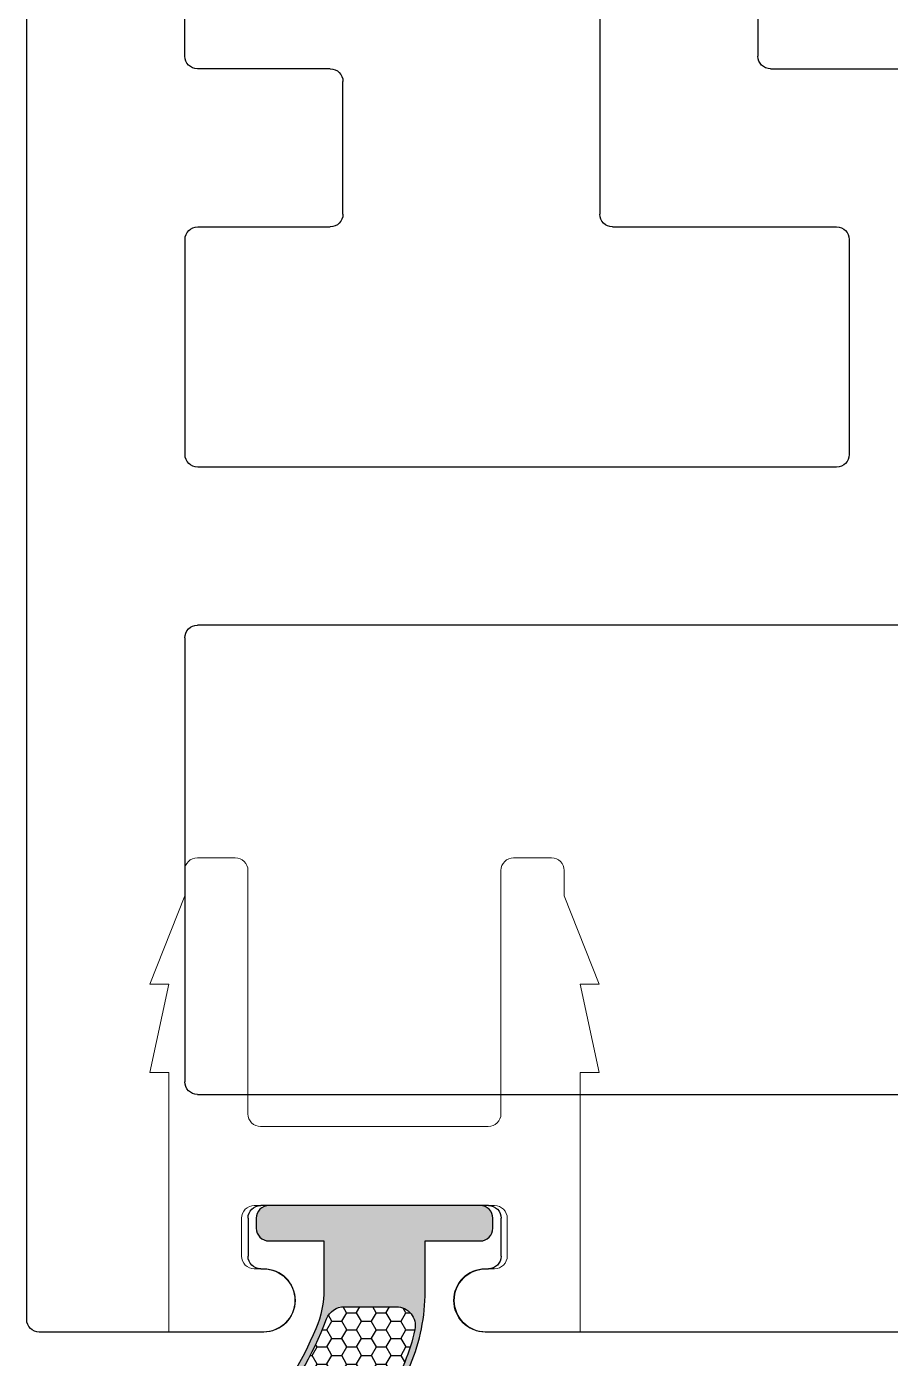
# Model space of a CAD drawing. Extents: x -22 to 360, y -93 to 44.
# Drawn here: x 4.909 to 5.591, y 27.357 to 28.41 of the extents above; entities that cross this region are included whole.
import ezdxf

# ---------------------------------------------------------------- set-up
doc = ezdxf.new("R2010")
doc.units = 0
doc.header["$MEASUREMENT"] = 0
doc.layers.get('0').update_dxf_attribs({"linetype": 'CONTINUOUS'})
for name, color, linetype in [('INERTIA', 7, 'CONTINUOUS'), ('Part', 7, 'CONTINUOUS'), ('VENT', 5, 'CONTINUOUS')]:
    doc.layers.add(name, color=color, linetype=linetype)

# ---------------------------------------------------------------- blocks, each defined once
blk = doc.blocks.new('25196')
h = blk.add_hatch(color=256)
h.dxf.hatch_style = 1
h.paths.add_polyline_path([(-0.0835, 0, 0.414214), (-0.0935, -0.01), (-0.0935, -0.018, 0.414214), (-0.0835, -0.028), (-0.04, -0.028), (-0.04, -0.0579), (-0.04, -0.0659, -0.10127), (-0.0464, -0.0974, -0.137313), (-0.1523, -0.2295, 1.008481), (-0.1005, -0.2904, 0.135242), (0.0284, -0.1257, 0.099129), (0.04, -0.068), (0.04, -0.0579), (0.04, -0.028), (0.0835, -0.028, 0.414214), (0.0935, -0.018), (0.0935, -0.01, 0.414214), (0.0835, 0)])
h.paths.add_polyline_path([(0.0172, -0.08, -0.476976), (0.0318, -0.0981, -0.046479), (0.0238, -0.1238, -0.135368), (-0.1036, -0.2865, -1.008549), (-0.1492, -0.2334, 0.145575), (-0.0379, -0.0896, -0.309671), (-0.0239, -0.08), (-0.0179, -0.08)], flags=16)
h = blk.add_hatch()
h.set_pattern_fill('HONEY', color=256, scale=0.0625)
h.set_pattern_definition([(0, (45.462435, 20.431424), (0.01171875, 0.0067658235), [0.0078125, -0.015625]), (120, (45.462435, 20.431424), (-0.01171875, 0.0067658235), [0.0078125, -0.015625]), (60, (45.462435, 20.431424), (3e-18, 0.0135316469), [-0.015625, 0.0078125])])
h.paths.add_polyline_path([(-0.1492, -0.2334, 1.008549), (-0.1036, -0.2865, 0.135368), (0.0238, -0.1238, 0.046479), (0.0318, -0.0981, 0.476976), (0.0172, -0.08), (-0.0179, -0.08), (-0.0239, -0.08, 0.309671), (-0.0379, -0.0896, -0.145575)])
at = {"layer": 'Part'}
blk.add_lwpolyline([(-0.1005, -0.2904, 0.135242), (0.0284, -0.1257, 0.099129), (0.04, -0.068), (0.04, -0.0579), (0.04, -0.028), (0.0835, -0.028, 0.414214), (0.0935, -0.018), (0.0935, -0.01, 0.414214), (0.0835, 0), (-0.0835, 0, 0.414214), (-0.0935, -0.01), (-0.0935, -0.018, 0.414214), (-0.0835, -0.028), (-0.04, -0.028), (-0.04, -0.0579), (-0.04, -0.0659, -0.10127), (-0.0464, -0.0974, -0.137313), (-0.1523, -0.2295, 1.008481)], format="xyb", close=True, dxfattribs=at)
blk.add_lwpolyline([(0.0172, -0.08, -0.476392), (0.0318, -0.0981, -0.046479), (0.0238, -0.1238, -0.135368), (-0.1036, -0.2865, -1.008549), (-0.1492, -0.2334, 0.145575), (-0.0379, -0.0896, -0.309671), (-0.0239, -0.08), (-0.0179, -0.08), (0.0179, -0.08)], format="xyb", dxfattribs=at)
blk = doc.blocks.new('3203-1_Sash_Component')
for p, q in [((-0.063, 3.054), (-0.063, 0.01)), ((0.124, 3.064), (-0.053, 3.064)), ((1.319, 3.064), (0.3, 3.064)), ((0.149, 3.0389), (0.149, 3.039)), ((0.122, 3.0139), (0.124, 3.0139)), ((0.3, 3.0139), (0.302, 3.0139)), ((0.112, 2.9739), (0.112, 3.0039)), ((0.312, 3.0039), (0.312, 2.9739)), ((0.302, 2.9639), (0.122, 2.9639)), ((0.072, 2.876), (1.219, 2.876)), ((0.062, 2.515), (0.062, 2.866)), ((1.219, 2.5051), (0.072, 2.505)), ((0.5772, 2.38), (0.0722, 2.38)), ((0.0622, 2.37), (0.0622, 2.2)), ((0.5872, 2.2), (0.5872, 2.37)), ((0.0722, 2.19), (0.177, 2.19)), ((0.187, 2.18), (0.187, 2.075)), ((0.39, 0.325), (0.39, 2.18)), ((0.4, 2.19), (0.5772, 2.19)), ((0.177, 2.065), (0.072, 2.065)), ((0.525, 2.065), (1.207, 2.065)), ((0.062, 2.055), (0.062, 0.325)), ((0.515, 1.7927), (0.515, 2.055))]:
    blk.add_line(p, q)
for centre, radius, start, end in [((-0.053, 3.054), 0.01, 90, 180), ((0.124, 3.039), 0.025, 360, 90), ((0.3, 3.039), 0.025, 90, 180), ((0.124, 3.0389), 0.025, 270, 0), ((0.3, 3.0389), 0.025, 179.7256, 269.9995), ((0.122, 3.0039), 0.01, 90, 180), ((0.302, 3.0039), 0.01, 0, 90), ((0.122, 2.9739), 0.01, 180, 270), ((0.3021, 2.9739), 0.00993, 269.6042, 0.1639), ((0.072, 2.866), 0.01, 90, 180), ((0.072, 2.515), 0.01, 180, 270.0085), ((0.0722, 2.37), 0.01, 90, 180), ((0.5772, 2.37), 0.01, 0, 90), ((0.0722, 2.2), 0.01, 180, 270), ((0.5772, 2.2), 0.01, 270, 360), ((0.177, 2.18), 0.01, 0, 90), ((0.4, 2.18), 0.01, 90, 180), ((0.177, 2.075), 0.01, 270, 0), ((0.072, 2.055), 0.01, 90, 180), ((0.525, 2.055), 0.01, 90, 180)]:
    blk.add_arc(centre, radius, start, end)
blk = doc.blocks.new('3203_Sash_Assembly')
blk.add_blockref('3203-1_Sash_Component', (0, 0))

msp = doc.modelspace()

# ---------------------------------------------------------------- linework, layer by layer
at = {"layer": 'INERTIA', "color": 1, "lineweight": 20}
msp.add_lwpolyline([(5.0886, 27.4282, -0.414214), (5.0786, 27.4382), (5.0786, 27.4682, -0.414214), (5.0886, 27.4782), (5.2786, 27.4782, -0.414214), (5.2886, 27.4682), (5.2886, 27.4382, -0.414214), (5.2786, 27.4282), (5.2711, 27.4282, 1), (5.2711, 27.3782), (5.3461, 27.3782), (5.3461, 27.5833), (5.3611, 27.5833), (5.3461, 27.6533), (5.3611, 27.6533), (5.3336, 27.7232), (5.3336, 27.7432, 0.414214), (5.3236, 27.7532), (5.2936, 27.7532, 0.414214), (5.2836, 27.7432), (5.2836, 27.5507, -0.414214), (5.2736, 27.5407), (5.0936, 27.5407, -0.414214), (5.0836, 27.5507), (5.0836, 27.7432, 0.414214), (5.0736, 27.7532), (5.0436, 27.7532, 0.414214), (5.0336, 27.7432), (5.0336, 27.7232), (5.0061, 27.6533), (5.0211, 27.6533), (5.0061, 27.5833), (5.0211, 27.5833), (5.0211, 27.3782), (5.0961, 27.3782, 1), (5.0961, 27.4282)], format="xyb", close=True, dxfattribs=at)

# ---------------------------------------------------------------- block references
msp.add_blockref('25196', (5.1837, 27.4782))
at = {"layer": 'VENT', "xscale": -1, "rotation": 180}
msp.add_blockref('3203_Sash_Assembly', (4.9717, 30.4421), dxfattribs=at)

doc.saveas('drawing.dxf')
